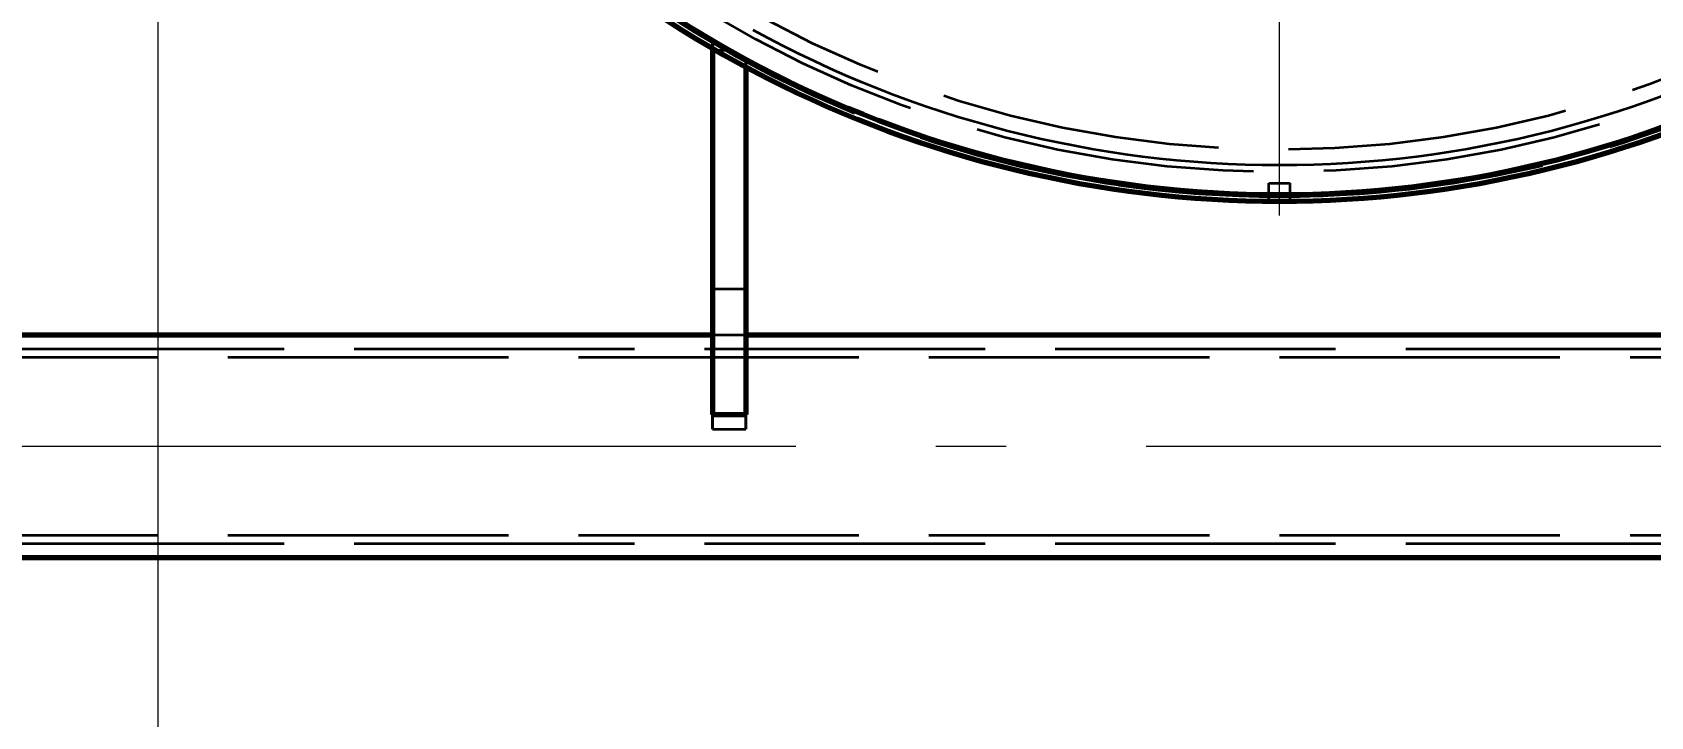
# Model space of a CAD drawing. Header units: millimetres. Extents: x 0 to 2382, y 0 to 420.
# Drawn here: x 145.21 to 168.29, y 120.15 to 129.9 of the extents above; entities that cross this region are included whole.
import ezdxf

# ---------------------------------------------------------------- set-up
doc = ezdxf.new("R2010")
doc.units = ezdxf.units.MM
doc.linetypes.add('IRAM-E-TRAZOS', pattern=[5, 4, -1])
doc.linetypes.add('IRAM-F-TRAZO-PUNTO', pattern=[20, 15, -2, 1, -2])
for name, color, linetype, lineweight in [('01-VISIBLE', 7, 'CONTINUOUS', 70), ('02-OCULTA', 4, 'IRAM-E-TRAZOS', 35), ('03-EJE', 1, 'IRAM-F-TRAZO-PUNTO', 18), ('04-COTA', 3, 'CONTINUOUS', 18)]:
    doc.layers.add(name, color=color, linetype=linetype, lineweight=lineweight)
doc.styles.add('ISO3098', font='isocpeur.ttf')
doc.dimstyles.new('FLAMA-IRAM', dxfattribs={"dimtxt": 3.5, "dimasz": 3.5, "dimexe": 2, "dimexo": 1.5, "dimgap": 1, "dimtad": 1, "dimdec": 1, "dimtxsty": 'ISO3098', "dimblk": 'IRAM_FLECHA', "dimblk1": 'IRAM_FLECHA', "dimblk2": 'IRAM_FLECHA', "dimcen": 2.5, "dimclrd": 256, "dimclre": 256, "dimclrt": 256, "dimazin": 3, "dimtfac": 1, "dimtmove": 0, "dimatfit": 3, "dimlwd": 18, "dimlwe": 18})

# ---------------------------------------------------------------- blocks, each defined once
blk = doc.blocks.new('IRAM_FLECHA')
blk.add_solid([(0, 0), (-1, 0.125), (-1, -0.125)])

msp = doc.modelspace()

# ---------------------------------------------------------------- linework, layer by layer
at = {"layer": '01-VISIBLE'}
for p, q in [((154.913, 129.671), (154.913, 129.646)), ((154.913, 129.646), (154.913, 124.451)), ((154.913, 129.646), (154.956, 129.646)), ((155.388, 129.405), (155.388, 124.451)), ((162.85, 127.492), (162.85, 127.492)), ((162.85, 127.492), (163.15, 127.492)), ((163.15, 127.492), (163.15, 127.492)), ((144.8, 125.588), (154.913, 125.588)), ((155.388, 125.588), (170.613, 125.588)), ((154.913, 124.451), (155.388, 124.451)), ((144.8, 122.413), (181.2, 122.413))]:
    msp.add_line(p, q, dxfattribs=at)
for radius, start, end in [(16.096, -144.0025, -35.9975), (16, -143.5447, -36.4553)]:
    msp.add_arc((163, 143.588), radius, start, end, dxfattribs=at)
at = {"layer": '02-OCULTA'}
for p, q in [((154.913, 124.245), (154.913, 129.782)), ((154.913, 129.782), (154.913, 129.671)), ((154.956, 129.646), (155.15, 129.646)), ((155.388, 124.245), (155.388, 129.514)), ((155.388, 129.514), (155.388, 129.405)), ((160.708, 127.753), (160.704, 127.723)), ((160.708, 127.753), (160.704, 127.723)), ((162.85, 127.492), (162.85, 127.748)), ((162.85, 127.492), (162.85, 127.748)), ((162.85, 127.748), (163.15, 127.748)), ((162.85, 127.748), (163.15, 127.748)), ((163.15, 127.492), (163.15, 127.748)), ((163.15, 127.492), (163.15, 127.748)), ((165.292, 127.753), (165.296, 127.723)), ((165.292, 127.753), (165.296, 127.723)), ((162.85, 127.492), (163.15, 127.492)), ((154.913, 126.245), (154.913, 124.245)), ((154.913, 124.451), (154.913, 126.245)), ((154.913, 126.245), (155.388, 126.245)), ((155.388, 126.245), (155.388, 124.245)), ((155.388, 124.451), (155.388, 126.245)), ((154.913, 125.588), (155.388, 125.588)), ((144.8, 125.388), (181.2, 125.388)), ((138, 125.27), (188, 125.27)), ((154.913, 124.245), (155.388, 124.245)), ((138, 122.73), (188, 122.73)), ((144.8, 122.613), (181.2, 122.613))]:
    msp.add_line(p, q, dxfattribs=at)
for points in [[(168.509, 129.01), (168.279, 128.925), (168.048, 128.844), (167.816, 128.766), (167.582, 128.693), (167.348, 128.622), (167.112, 128.556), (166.876, 128.493), (166.638, 128.434), (166.4, 128.379), (166.16, 128.327), (165.92, 128.28), (165.679, 128.236), (165.438, 128.196), (165.196, 128.159), (164.953, 128.127), (164.71, 128.098), (164.467, 128.073), (164.223, 128.052), (163.979, 128.034), (163.734, 128.021), (163.49, 128.011), (163.245, 128.006), (163, 128.004), (162.755, 128.006), (162.51, 128.011), (162.266, 128.021), (162.021, 128.034), (161.777, 128.052), (161.533, 128.073), (161.29, 128.098), (161.047, 128.127), (160.804, 128.159), (160.562, 128.196), (160.321, 128.236), (160.08, 128.28), (159.84, 128.327), (159.6, 128.379), (159.362, 128.434), (159.124, 128.493), (158.888, 128.556), (158.652, 128.622), (158.418, 128.692), (158.184, 128.766), (157.952, 128.844), (157.721, 128.925), (157.491, 129.01), (157.263, 129.098), (157.036, 129.19), (156.811, 129.285), (156.587, 129.384), (156.365, 129.487), (156.144, 129.593), (155.925, 129.702), (155.708, 129.815), (155.492, 129.931)], [(168.509, 129.01), (168.279, 128.925), (168.048, 128.844), (167.816, 128.766), (167.582, 128.693), (167.348, 128.622), (167.112, 128.556), (166.876, 128.493), (166.638, 128.434), (166.4, 128.379), (166.16, 128.327), (165.92, 128.28), (165.679, 128.236), (165.438, 128.196), (165.196, 128.159), (164.953, 128.127), (164.71, 128.098), (164.467, 128.073), (164.223, 128.052), (163.979, 128.034), (163.734, 128.021), (163.49, 128.011), (163.245, 128.006), (163, 128.004), (162.755, 128.006), (162.51, 128.011), (162.266, 128.021), (162.021, 128.034), (161.777, 128.052), (161.533, 128.073), (161.29, 128.098), (161.047, 128.127), (160.804, 128.159), (160.562, 128.196), (160.321, 128.236), (160.08, 128.28), (159.84, 128.327), (159.6, 128.379), (159.362, 128.434), (159.124, 128.493), (158.888, 128.556), (158.652, 128.622), (158.418, 128.692), (158.184, 128.766), (157.952, 128.844), (157.721, 128.925), (157.491, 129.01), (157.263, 129.098), (157.036, 129.19), (156.811, 129.285), (156.587, 129.384), (156.365, 129.487), (156.144, 129.593), (155.925, 129.702), (155.708, 129.815), (155.492, 129.931)], [(155.388, 129.514), (155.348, 129.536), (155.308, 129.558), (155.268, 129.58), (155.229, 129.601), (155.189, 129.623), (155.15, 129.646)]]:
    msp.add_lwpolyline(points, dxfattribs=at)
for radius in [16.096, 16, 16, 16, 15.68, 15.68, 15.68, 15.68, 15.68, 15.68, 15.68, 15.68, 15.36, 15.36, 15.36, 15.36]:
    msp.add_circle((163, 143.588), radius, dxfattribs=at)
for radius, start, end in [(16.03, 162, 18), (16.03, 162, 18), (16, 162, 18), (16, 162, 18), (16, -120.3625, -118.4102), (16, -120.3625, -119.3817), (16.03, -98.2363, -81.7637), (16.03, -98.2363, -81.7637), (16, -98.2363, -81.7637), (16, -98.2363, -81.7637)]:
    msp.add_arc((163, 143.588), radius, start, end, dxfattribs=at)
at = {"layer": '03-EJE'}
for p, q in [((163, 127.288), (163, 159.888)), ((141.1, 124), (184.9, 124))]:
    msp.add_line(p, q, dxfattribs=at)

# ---------------------------------------------------------------- dimensions: what is measured, and where the dimension line sits
at = {"layer": '04-COTA'}
for base, p1, p2, override in [((147, 96.5), (147, 143.588), (179, 143.588), {"dimlfac": 10, "dimpost": '%%c<>'}), ((141.4, 87.5), (141.4, 124), (184.6, 124), {"dimlfac": 10, "dimpost": 'trocha <>'})]:
    msp.add_linear_dim(base=base, p1=p1, p2=p2, dimstyle='FLAMA-IRAM', override=override, dxfattribs=at).render()

doc.saveas('drawing.dxf')
